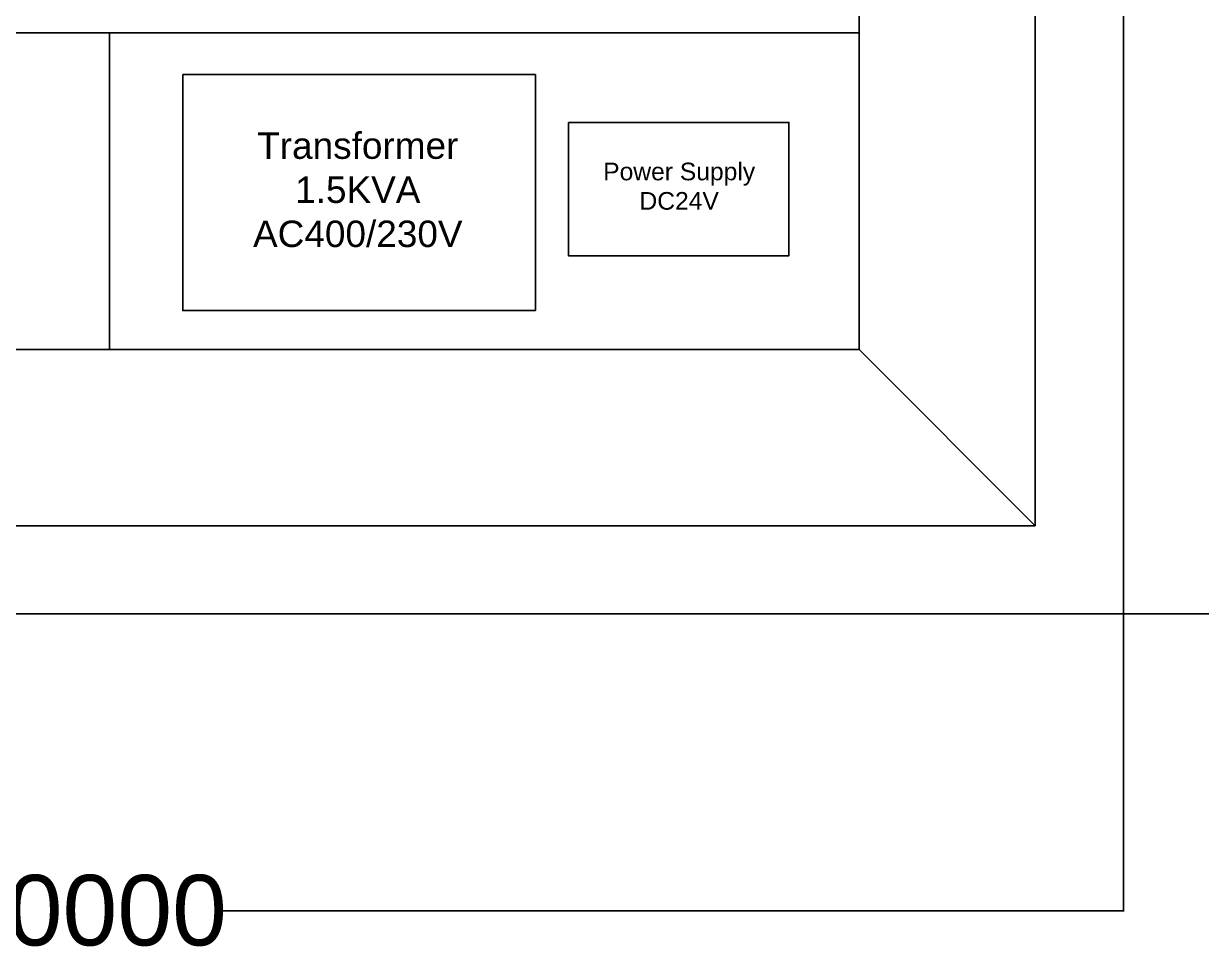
# Model space of a CAD drawing. Header units: millimetres. Extents: x 12275 to 14043, y 11466 to 13479.
# Drawn here: x 13084.7 to 13352, y 12585.2 to 12794.6 of the extents above; entities that cross this region are included whole.
import ezdxf

# ---------------------------------------------------------------- set-up
doc = ezdxf.new("R2010")
doc.units = ezdxf.units.MM
doc.styles.get("Standard").update_dxf_attribs({"font": 'arial.ttf'})
doc.dimstyles.get("Standard").update_dxf_attribs({"dimtxt": 0.18, "dimasz": 0.18, "dimexe": 0.18, "dimexo": 0.0625, "dimgap": 0.09, "dimtad": 0, "dimtih": 1, "dimtoh": 1, "dimdec": 4, "dimzin": 0, "dimdsep": 46, "dimtxsty": 'Standard', "dimcen": 0.09, "dimadec": 0, "dimazin": 0, "dimtfac": 1, "dimtdec": 4, "dimtofl": 0, "dimtmove": 0, "dimatfit": 3, "dimfxl": 1, "dimtolj": 1, "dimtzin": 0, "dimarcsym": 0})

# ---------------------------------------------------------------- blocks, each defined once
blk = doc.blocks.new('*D5')
at = {"color": 0, "lineweight": -2, "transparency": 16777216}
for p, q in [((13334.33, 13360.65), (13414.26, 13360.65)), ((13414.08, 13360.47), (13414.08, 13018.91)), ((13414.08, 12660.83), (13414.08, 13002.39)), ((13334.33, 12660.65), (13414.26, 12660.65))]:
    blk.add_line(p, q, dxfattribs=at)
at = {"color": 0, "transparency": 16777216}
for points in [[(13414.05, 13360.47), (13414.11, 13360.47), (13414.08, 13360.65)], [(13414.05, 12660.83), (13414.11, 12660.83), (13414.08, 12660.65)]]:
    blk.add_solid(points, dxfattribs=at)
at = {"layer": 'Defpoints', "color": 0, "transparency": 16777216}
for p in [(13334.27, 13360.65), (13334.27, 12660.65), (13414.08, 12660.65)]:
    blk.add_point(p, dxfattribs=at)
at = {"color": 0, "transparency": 16777216, "insert": (13414.08, 13010.65), "char_height": 0.18, "attachment_point": 5}
blk.add_mtext('\\A1;{\\H88.88889x;700.0000}', dxfattribs=at)
blk = doc.blocks.new('*D6')
at = {"color": 0, "lineweight": -2, "transparency": 16777216}
for p, q in [((12834.27, 12660.58), (12834.27, 12593.17)), ((13334.27, 12660.58), (13334.27, 12593.17)), ((12834.45, 12593.35), (13038.57, 12593.35)), ((13334.09, 12593.35), (13129.98, 12593.35))]:
    blk.add_line(p, q, dxfattribs=at)
at = {"color": 0, "transparency": 16777216}
for points in [[(12834.45, 12593.38), (12834.45, 12593.32), (12834.27, 12593.35)], [(13334.09, 12593.38), (13334.09, 12593.32), (13334.27, 12593.35)]]:
    blk.add_solid(points, dxfattribs=at)
at = {"layer": 'Defpoints', "color": 0, "transparency": 16777216}
for p in [(12834.27, 12660.65), (13334.27, 12660.65), (13334.27, 12593.35)]:
    blk.add_point(p, dxfattribs=at)
at = {"color": 0, "transparency": 16777216, "insert": (13084.27, 12593.35), "char_height": 0.18, "attachment_point": 5}
blk.add_mtext('\\A1;{\\H88.88889x;500.0000}', dxfattribs=at)

msp = doc.modelspace()

# ---------------------------------------------------------------- linework, layer by layer
at = {"color": 0}
for p, q in [((13334.27028, 12660.64673), (13334.27028, 13360.64673)), ((13314.27028, 12680.64673), (13314.27028, 13340.64673)), ((13274.27028, 12720.64673), (13274.27028, 13300.64673)), ((12894.27028, 12792.46096), (13274.27028, 12792.46096)), ((13104.27028, 12792.46096), (13104.27028, 12720.64673)), ((12894.27028, 12720.64673), (13274.27028, 12720.64673)), ((13274.27028, 12720.64673), (13314.27028, 12680.64673)), ((12854.27028, 12680.64673), (13314.27028, 12680.64673)), ((12834.27028, 12660.64673), (13334.27028, 12660.64673))]:
    msp.add_line(p, q, dxfattribs=at)
for points in [[(13120.87661, 12782.99274), (13200.87661, 12782.99274), (13200.87661, 12729.46994), (13120.87661, 12729.46994)], [(13208.36516, 12772.14836), (13258.36516, 12772.14836), (13258.36516, 12741.89289), (13208.36516, 12741.89289)]]:
    msp.add_lwpolyline(points, close=True, dxfattribs=at)

# ---------------------------------------------------------------- texts
at = {"color": 0, "attachment_point": 1}
for s, width, insert, char_height in [('\\pxqc;Transformer\\P1.5KVA\\PAC400/230V', 80, (13120.57133, 12769.88116), 6), ('\\pxqc;Power Supply \\PDC24V', 49.6008142, (13208.67222, 12763.01442), 4)]:
    msp.add_mtext_dynamic_manual_height_columns(s, width=width, gutter_width=1, heights=[0], dxfattribs=dict(at, insert=insert, char_height=char_height))

# ---------------------------------------------------------------- dimensions: what is measured, and where the dimension line sits
at = {"color": 0}
dim = msp.add_linear_dim(base=(13414.07862, 12660.64673), p1=(13334.27028, 13360.64673), p2=(13334.27028, 12660.64673), angle=90, text='{\\H88.88889x;<>}', dimstyle='Standard', dxfattribs=at)
dim.commit()
dim.dimension.update_dxf_attribs({"geometry": '*D5', "text_midpoint": (13414.07862, 13010.64673), "dimtype": 160})
dim = msp.add_linear_dim(base=(13334.27028, 12593.35363), p1=(12834.27028, 12660.64673), p2=(13334.27028, 12660.64673), text='{\\H88.88889x;<>}', dimstyle='Standard', dxfattribs=at)
dim.commit()
dim.dimension.update_dxf_attribs({"geometry": '*D6', "text_midpoint": (13084.27028, 12593.35363)})

doc.saveas('drawing.dxf')
